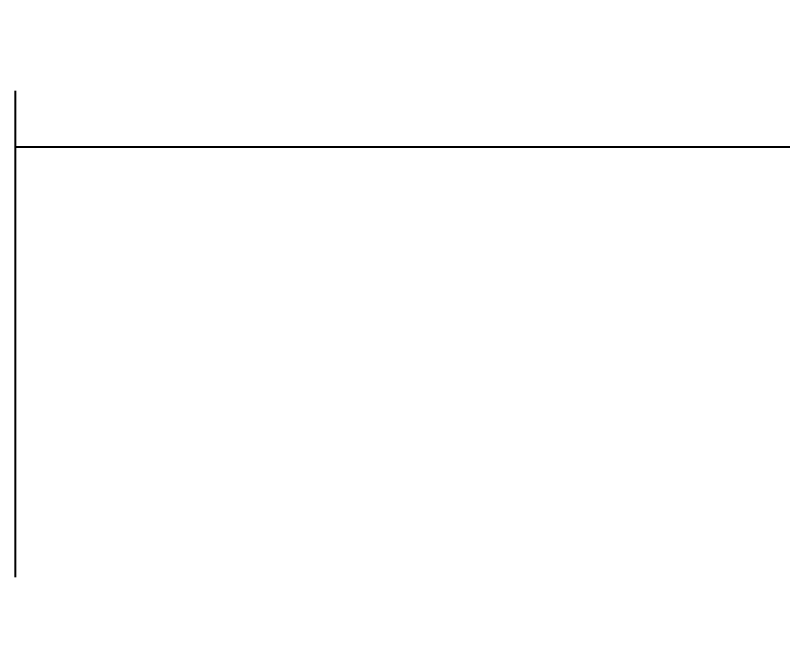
# Model space of a CAD drawing. Extents: x 0 to 420, y 0 to 297.
# Drawn here: x 120.94 to 141.44, y 222.75 to 239.38 of the extents above; entities that cross this region are included whole.
import ezdxf

# ---------------------------------------------------------------- set-up
doc = ezdxf.new("R2010")
doc.units = 0
doc.layers.get('0').update_dxf_attribs({"linetype": 'CONTINUOUS'})
doc.layers.get('DEFPOINTS').update_dxf_attribs({"linetype": 'CONTINUOUS'})
doc.layers.add('T25', color=1, linetype='CONTINUOUS')
doc.styles.add('ISO', font='iso3098b.shx')
doc.dimstyles.new('SIGNSDIM', dxfattribs={"dimtxt": 2.5, "dimasz": 0.2, "dimexe": 1.5, "dimexo": 2, "dimtad": 1, "dimdec": 4, "dimlfac": 10, "dimrnd": 1, "dimdsep": 46, "dimtxsty": 'ISO', "dimblk": 'SGNDIM', "dimcen": 2.5, "dimse2": 1, "dimadec": 0, "dimazin": 0, "dimtfac": 1, "dimtdec": 4, "dimtix": 1, "dimtmove": 0, "dimatfit": 3, "dimldrblk": 'SGNDIM', "dimfxl": 1, "dimtolj": 1, "dimtzin": 0, "dimarcsym": 0})

# ---------------------------------------------------------------- blocks, each defined once
blk = doc.blocks.new('SGNDIM')
for p, q in [((0, 4.5), (0, -4.5)), ((0, 0), (-1, 0))]:
    blk.add_line(p, q)
blk = doc.blocks.new('*D5')
at = {"layer": 'DEFPOINTS', "color": 0, "transparency": 16777216}
for p in [(240.938, 235.863), (120.938, 222.369), (240.938, 222.369)]:
    blk.add_point(p, dxfattribs=at)
at = {"layer": 'T25', "color": 0, "lineweight": -2, "transparency": 16777216}
for p, q in [((120.938, 224.369), (120.938, 237.363)), ((240.938, 224.369), (240.938, 237.363)), ((121.138, 235.863), (240.738, 235.863))]:
    blk.add_line(p, q, dxfattribs=at)
at = {"layer": 'T25', "color": 0, "lineweight": -2, "transparency": 16777216, "xscale": 0.2, "yscale": 0.2, "zscale": 0.2, "rotation": 180}
blk.add_blockref('SGNDIM', (120.938, 235.863), dxfattribs=at)
at = {"layer": 'T25', "color": 0, "lineweight": -2, "transparency": 16777216, "xscale": 0.2, "yscale": 0.2, "zscale": 0.2}
blk.add_blockref('SGNDIM', (240.938, 235.863), dxfattribs=at)
at = {"layer": 'T25', "color": 0, "transparency": 16777216, "insert": (180.938, 237.738), "char_height": 2.5, "attachment_point": 5, "style": 'ISO'}
blk.add_mtext('\\A1;1200', dxfattribs=at)

msp = doc.modelspace()

# ---------------------------------------------------------------- dimensions: what is measured, and where the dimension line sits
at = {"layer": 'T25'}
dim = msp.add_linear_dim(base=(240.938092, 235.862711), p1=(120.938092, 222.368563), p2=(240.938092, 222.368563), dimstyle='SIGNSDIM', override={"dimse2": 0}, dxfattribs=at)
dim.commit()
dim.dimension.update_dxf_attribs({"geometry": '*D5', "text_midpoint": (180.938092, 237.737711)})

doc.saveas('drawing.dxf')
